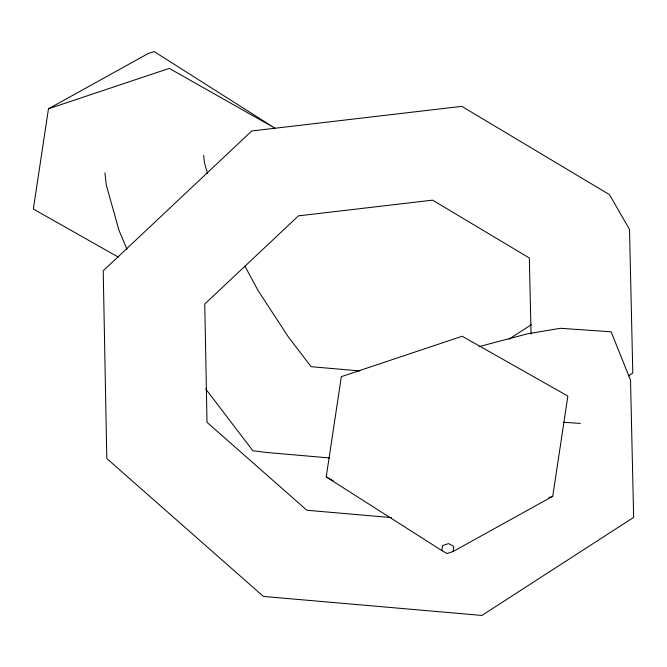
<?xml version="1.0" encoding="UTF-8"?>
<svg xmlns="http://www.w3.org/2000/svg" width="667" height="667" viewBox="0 0 667 667"><rect width="100%" height="100%" fill="white"/><g stroke="black" fill="none" stroke-linecap="round" stroke-linejoin="round"><path stroke-width="1" d="M48.466 108.796L169.285 68.384L274.987 128.197L154.135 51.559L148.149 53.56L48.466 108.796L33.35 209.029L118.276 257.087M326.23 476.897L341.346 376.663L462.164 336.251L567.867 396.065L552.751 496.298L453.076 551.526L447.082 553.535L441.837 550.567L326.23 476.897L333.458 480.982M441.837 550.567L442.588 545.598L448.583 543.588L453.827 546.556L453.076 551.526M508.929 339.203L531.566 324.571M628.431 375.871L632.791 373.053L629.523 229.423L609.496 194.647L461.806 106.353L251.776 130.957L103.218 270.785L106.795 458.521L263.415 596.431L481.924 615.441L633.65 517.384L630.523 380.107L611.122 331.791L560.38 328.289L527.389 333.842L479.039 346.615M548.824 497.615L552.751 496.298M563.323 422.253L580.357 423.428M359.83 370.927L311.089 366.692L288.511 337.135L258.171 290.695L244.922 266.191M329.673 457.962L266.433 452.459L252.885 450.759L205.686 388.944M391.496 517.609L306.845 510.247L207.012 422.344L204.761 304.035L298.441 215.866L432.591 200.15L529.323 257.979L531.057 333.975M126.98 249.358L119.018 230.382L106.27 184.976L104.927 172.861M207.487 173.47L204.419 162.556L203.627 155.394"/></g></svg>
